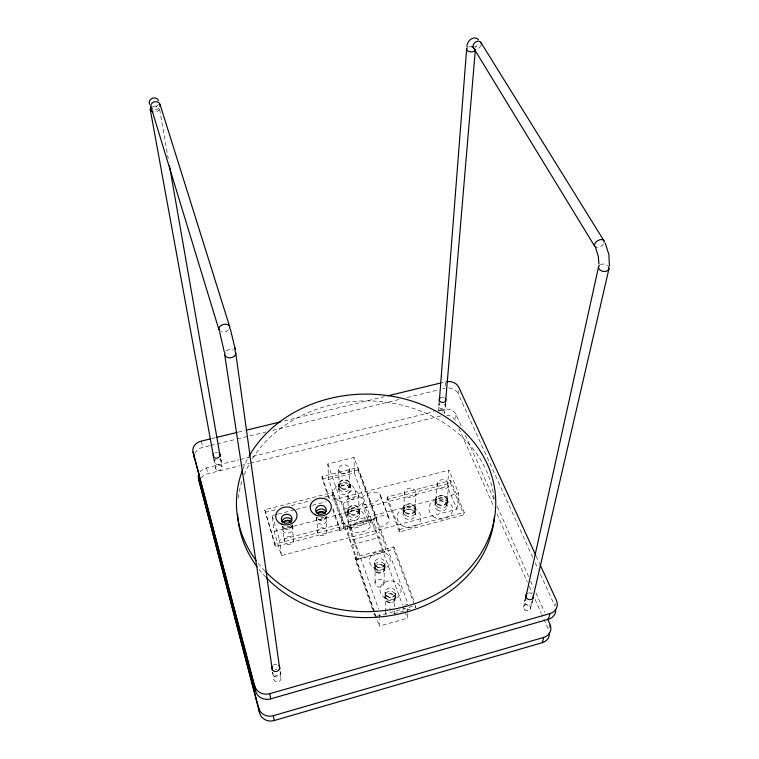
<?xml version="1.0" encoding="UTF-8"?>
<svg xmlns="http://www.w3.org/2000/svg" width="759" height="759" viewBox="0 0 759 759"><rect width="100%" height="100%" fill="white"/><g stroke="black" fill="none" stroke-linecap="round" stroke-linejoin="round"><path stroke-width="0.57" stroke-dasharray="3.79 2.85" d="M374.576 565.967L374.595 562.732C374.168 568.956 384.974 569.316 385.012 563.102L384.927 566.812M374.538 568.738L374.557 566.413M375.012 582.77L375.136 568.339M332.736 509.706L339.88 530.588L376.616 520.94L376.644 518.615L357.821 467.506L322.063 476.557L322.196 478.948L328.97 498.72M407.574 613.595L407.308 618.272L379.386 626.09L379.5 619.126M379.519 617.959L379.585 613.319M384.007 583.519L384.301 569.089M384.898 568.69L384.946 566.366M385.079 595.436L385.145 592.276C384.671 598.69 395.79 599.107 395.752 592.656L395.534 598.585A5.275 4.696 3 0 1 387.356 602.039A5.275 4.696 3 0 1 387.934 593.918A5.275 4.696 3 0 1 395.534 598.509M387.118 499.479L387.175 497.012L450.723 480.542L464.252 512.353L463.958 514.811L399.433 531.936L387.118 499.479L450.476 483.037L450.723 480.542M385.003 598.168L385.06 595.891M385.278 611.858L385.61 597.75M414.31 604.42L393.788 549.241L393.864 546.878L355.203 557.229L355.24 559.573L373.409 612.115M394.642 606.764L394.946 598.538M399.433 531.936L399.528 529.507L387.175 497.012M403.228 508.445L402.991 514.09C403.418 506.974 415.913 507.837 415.325 514.963A6.186 5.237 3.7 0 1 405.543 518.492A6.186 5.237 3.7 0 1 406.653 509.488A6.186 5.237 3.7 0 1 415.325 514.981L415.666 509.27M403.797 508.407L404.5 492.449M407.64 612.428L407.896 607.75M415.097 509.308L416.017 493.35M438.74 405.999L439.072 401.701M438.55 411.217L439.186 402.963M435.315 500.048L434.86 505.722C435.239 498.616 447.62 499.583 447.155 506.576L447.706 500.855M442.962 412.403L443.209 409.357A10.133 8.017 5.1 0 1 456.093 414.623L461.415 426.511M445.125 386.16L445.486 381.843L442.032 382.678M435.884 500.01L437.212 483.967M444.66 412.782L445.457 403.342M445.41 406.482L445.77 402.194M276.788 514.45L272.196 515.627L274.113 531.357L281.409 555.579L456.975 509.194L447.336 486.32L448.882 470.153L330.706 500.57M447.136 500.893L448.692 484.859M456.093 414.623L455.495 420.723A10.057 7.998 5.1 0 0 445.429 415.107M532.742 557.4L458.142 393.646L458.664 388.247M456.975 509.194L458.73 493.236L448.882 470.153M524.573 601.688L525.579 597.115M523.568 607.39L525.351 599.306M530.342 609.107L532.201 601.033M532.154 602.323L532.941 598.889M549.962 624.278L548.558 629.6L541.803 614.448M555.436 603.604L554.829 605.891L540.104 573.567M475.675 47.419L476.405 45.777L475.542 46.726M158.593 104.438L156.06 107.057L152.635 107M376.891 616.27L415.695 605.483L415.543 607.731L414.718 605.53M393.93 613.756L412.128 608.68M404.67 605.198L408.095 604.249L354.036 457.43L327.831 464.015L328.59 479.451L379.386 626.09M355.24 559.573L393.788 549.241M357.85 559.355L385.022 552.068M352.736 544.526A10.161 1.414 75.4 0 0 357.185 558.852A10.161 1.414 75.4 0 0 357.015 550.673A10.161 1.414 75.4 0 0 352.631 539.725A10.057 1.385 75.5 0 0 348.267 525.579A10.057 1.385 75.5 0 0 348.438 533.662A10.057 1.385 75.5 0 0 352.736 544.526L379.68 537.372A10.123 1.641 75.2 0 0 384.272 551.594A10.123 1.641 75.2 0 0 384.386 543.378A10.123 1.641 75.2 0 0 379.747 532.543A10.009 1.613 75.3 0 0 375.25 518.501A10.009 1.613 75.3 0 0 375.136 526.632A10.009 1.613 75.3 0 0 379.68 537.372M352.631 539.725L379.747 532.543M399.528 529.507L464.252 512.353M275.308 546.527L275.005 544.042L343.95 525.968L332.366 492.496L264.768 509.811L275.308 546.527L344.026 528.482L343.95 525.968M347.575 525.105L374.472 518.055M339.88 530.588L339.795 528.273L376.644 518.615M347.299 526.651L374.102 519.621M281.409 555.579L279.606 540.095L458.73 493.236M274.113 531.357L447.336 486.32M265.09 512.353L276.513 509.422M291.361 505.617L310.782 500.636M324.491 497.117L332.48 495.067L332.366 492.496M277.936 514.156L295.147 509.725M296.295 509.431L311.209 505.589M312.357 505.295L326.123 501.746M322.196 478.948L357.859 469.906L357.821 467.506M328.59 479.451L354.311 472.923L354.036 457.43M201.163 477.952A10.541 8.558 -12 0 1 207.729 473.758L239.825 465.798M240.973 465.514L248.999 463.521M250.138 463.237L441.558 415.742M199.968 472.032A10.617 8.586 -11.8 0 1 206.59 467.829L238.753 459.878M239.901 459.593L434.025 411.625M438.617 410.486L443.209 409.357M211.78 438.55L215.233 437.715M238.26 432.127L245.166 430.448M284.312 420.951L384.471 396.644M194.835 453.303A10.873 8.681 -11.4 0 1 202.644 447.383L209.531 445.704M210.679 445.429L235.945 439.271M237.093 438.987L265.802 431.994M272.69 430.315L399.016 399.519M407.052 397.564L438.057 390.003M442.649 388.883L444.945 388.323M536.139 556.072L539.583 563.605M535.199 562.789L538.14 569.259M465.286 435.154L494.318 500.001M497.221 506.481L528.672 576.726M530.607 581.052L533.511 587.532M535.93 592.94L544.639 612.39M458.872 428.294L494.071 507.306M496.965 513.796L527.344 581.982M529.27 586.309L532.163 592.807M535.057 599.297L541.328 613.367M450.476 483.037L463.958 514.811M380.287 494.925L389.13 518.435M380.401 495.826L389.244 519.327M393.864 546.878L414.452 602.162M357.859 469.906L376.616 520.94M354.311 472.923L402.46 604.961M402.858 606.071L404.481 610.511M404.879 611.621L407.308 618.272M361.853 498.027A10.275 5.408 -20.4 0 1 376.749 492.325A10.275 5.408 -20.4 0 1 376.825 501.082A10.275 5.408 -20.4 0 1 361.901 503.208A10.303 5.436 -19.9 0 1 346.92 508.834A10.303 5.436 -19.9 0 1 346.844 500.039A10.303 5.436 -19.9 0 1 361.853 498.027L370.468 521.708A10.427 5.304 -20.5 0 1 385.581 515.911A10.427 5.304 -20.5 0 1 385.563 524.554A10.427 5.304 -20.5 0 1 370.458 526.812A10.465 5.332 -20 0 1 355.259 532.533A10.465 5.332 -20 0 1 355.269 523.871A10.465 5.332 -20 0 1 370.468 521.708M361.901 503.208L370.458 526.812M343.41 506.338L351.73 530.114M327.831 464.015L378.437 608.813M355.203 557.229L374.196 612.105M374.585 613.234L375.752 616.593M373.798 613.234L374.567 615.473M332.48 495.067L344.026 528.482M322.063 476.557L329.605 498.568M333.002 508.473L339.795 528.273M272.196 515.627L279.606 540.095M264.768 509.811L275.005 544.042M201.42 441.064L202.644 447.383M206.59 467.829L207.729 473.758M214.019 459.186L215.717 468.502M213.431 457.155L214.38 462.383M220.784 458.626L221.154 460.713M159.665 109.514L168.223 158.574M220.594 458.768L222.017 466.946M272.462 672.151L272.794 674.296M272.766 672.483L273.828 679.495M280.099 671.62L280.915 677.483A3.691 3.397 -17.6 0 1 276.39 681.829A3.691 3.397 -17.6 0 1 274.805 676.174A3.691 3.397 -17.6 0 1 280.915 677.483M282.718 526.338L284.312 540.854M292.111 525.513L293.543 540.038M316.721 517.505L317.689 532.106M326.057 516.689L326.844 531.3M338.618 469.622L339.169 485.01M338.618 484.659L338.704 487.031M338.732 487.496L338.818 489.83C339.14 483.73 349.614 483.341 350.392 489.403L350.307 486.367M347.831 495.57L348.22 510.722M347.66 510.361L347.726 512.695M350.288 484.46A5.835 4.848 -2 0 1 341.588 488.834A5.835 4.848 -2 0 1 341.484 480.428A5.835 4.848 -2 0 1 350.288 484.46L350.345 486.832A5.816 4.839 -2 0 1 341.673 491.196A5.816 4.839 -2 0 1 341.559 482.809A5.816 4.839 -2 0 1 350.345 486.832M349.377 468.711L349.738 484.109M347.755 513.179L347.802 515.446C348.049 509.147 358.798 508.777 359.567 515.01L359.51 512.012L359.557 515.854L359.529 512.98M358.77 494.621L358.96 509.792M359.519 510.152A5.93 5.009 -1.3 0 1 350.705 514.668A5.93 5.009 -1.3 0 1 350.544 505.997A5.93 5.009 -1.3 0 1 359.519 510.152L359.548 512.496A5.911 5 -1.3 0 1 350.762 517.002A5.911 5 -1.3 0 1 350.601 508.34A5.911 5 -1.3 0 1 359.548 512.496M600.369 264.644A5.294 3.672 9.8 0 1 607.769 265.726M603.471 243.895A5.379 3.226 -31.8 0 1 597.637 247.415M481.073 45.388A4.582 3.416 -37.9 0 1 476.092 48.974M468.777 47.011A4.374 2.6 2.8 0 1 470.675 46.707M439.3 410.837A3.112 2.457 4.7 0 1 443.313 410.619A3.112 2.457 4.7 0 1 444.366 413.74M226.201 350.943A5.579 4.193 -7.5 0 1 233.611 350.136M228.516 329.861A5.588 3.729 -16.2 0 1 220.841 331.588M158.916 108.025A4.706 3.88 -11.9 0 1 153.527 109.277M159.399 109.163A4.639 2.856 -6.7 0 1 154.438 111.848M152.806 106.535A4.639 2.856 -6.7 0 1 158.498 106.924M317.395 517.126A5.247 4.45 -4.4 0 0 317.974 523.103A5.247 4.45 -4.4 0 0 325.032 523.017A5.247 4.45 -4.4 0 0 325.782 517.031A4.687 3.966 -4.3 0 1 321.266 519.962A4.687 3.966 -4.3 0 1 316.807 517.145M291.769 525.56A5.294 4.497 -7.6 0 1 291.494 531.556A5.294 4.497 -7.6 0 1 284.502 532.277A5.294 4.497 -7.6 0 1 283.145 526.452M265.868 577.219A128.622 108.357 -0.2 0 1 259.198 569.563M238.203 498.122A128.622 108.357 -0.2 0 1 242.045 480.827M244.303 474.612A128.622 108.357 -0.2 0 1 249.588 463.512M252.462 458.645A128.622 108.357 -0.2 0 1 391.635 403.01A128.622 108.357 -0.2 0 1 494.251 499.612M265.005 571.091A129.656 108.784 -0.2 0 1 258.278 563.396M242.918 469.081A129.656 108.784 -0.2 0 1 248.658 456.918M290.602 525.522A5.332 4.516 -7.5 0 1 284.834 526.499M324.378 516.945A5.294 4.469 -4.3 0 1 317.945 517.069M292.604 524.716A5.313 4.507 -7.5 0 1 288.154 529.241A5.313 4.507 -7.5 0 1 282.301 526.518M326.569 516.329A5.275 4.469 -4.3 0 1 321.531 520.446A5.275 4.469 -4.3 0 1 316.133 516.907M291.873 525.607A4.725 4.004 -7.5 0 1 287.661 528.805A4.725 4.004 -7.5 0 1 282.946 526.528M448.759 387.991A10.37 8.083 4.9 0 1 458.142 393.646M443.93 404.12A3.34 2.628 4.6 0 1 444.613 408.029A3.34 2.628 4.6 0 1 439.622 407.944A3.34 2.628 4.6 0 1 440.125 404.054M441.254 397.346A3.368 2.628 4.6 0 1 444.043 397.469M532.04 601.479A3.842 3.321 18.2 0 1 527.524 605.227A3.842 3.321 18.2 0 1 525.437 599.657M528.473 592.988A3.871 3.34 17.9 0 1 532.277 594.041M219.825 459.148A3.491 2.799 -10.8 0 1 220.233 463.379A3.491 2.799 -10.8 0 1 215.006 463.436A3.491 2.799 -10.8 0 1 216.097 459.186M215.423 452.715A3.51 2.808 -10.6 0 1 217.378 452.468M280.242 671.649A3.966 3.634 -17.2 0 1 277.026 676.848A3.966 3.634 -17.2 0 1 272.737 672.74M275.365 669.808A3.966 3.634 -17.2 0 1 277.026 669.561M273.344 665.102A3.994 3.662 -16.7 0 1 278.088 664.732M394.225 611.033A4.592 4.127 3.2 0 1 394.082 613.917M386.236 614.771A4.592 4.127 3.2 0 1 385.268 612.001M386.767 609.164A4.592 4.127 3.2 0 1 387.014 608.974M389.414 608.139A4.592 4.127 3.2 0 1 390.392 608.158M524.516 609.591A3.567 3.102 18.5 0 0 530.465 608.813A3.567 3.102 18.5 0 0 526.3 604.525A3.567 3.102 18.5 0 0 524.516 609.591M217.634 470.248A3.245 2.619 -10.9 0 0 222.064 467.174A3.245 2.619 -10.9 0 0 216.903 465.77A3.245 2.619 -10.9 0 0 217.634 470.248M287.101 544.165A4.63 3.966 -7.9 0 0 293.515 539.82A4.63 3.966 -7.9 0 0 286.171 537.363A4.63 3.966 -7.9 0 0 287.101 544.165M320.222 535.275A4.601 3.928 -4.5 0 0 326.854 531.376A4.601 3.928 -4.5 0 0 319.729 528.492A4.601 3.928 -4.5 0 0 320.222 535.275M406.862 496.756A5.778 4.82 3.5 0 0 415.998 493.521A5.778 4.82 3.5 0 0 407.906 488.464A5.778 4.82 3.5 0 0 406.862 496.756M406.122 512.676A5.664 4.772 3.7 0 0 415.078 509.469A5.664 4.772 3.7 0 0 407.147 504.469A5.664 4.772 3.7 0 0 406.122 512.676M439.328 488.018A5.759 4.763 6 0 0 448.626 485.371A5.759 4.763 6 0 0 440.894 479.906A5.759 4.763 6 0 0 439.328 488.018M437.952 504.023A5.645 4.715 6.2 0 0 447.07 501.395A5.645 4.715 6.2 0 0 439.499 495.988A5.645 4.715 6.2 0 0 437.952 504.023M437.715 504.45A6.205 5.19 6.2 0 0 447.649 501.376A6.205 5.19 6.2 0 0 439.167 495.589A6.205 5.19 6.2 0 0 437.715 504.45M405.553 512.904A6.233 5.256 3.7 0 0 415.6 509.792A6.233 5.256 3.7 0 0 407.194 503.938A6.233 5.256 3.7 0 0 405.553 512.904M437.507 506.917A6.195 5.18 6.3 0 0 447.412 503.843A6.195 5.18 6.3 0 0 438.949 498.065A6.195 5.18 6.3 0 0 437.507 506.917M405.439 515.352A6.214 5.247 3.7 0 0 415.458 512.24A6.214 5.247 3.7 0 0 407.071 506.395A6.214 5.247 3.7 0 0 405.439 515.352M387.413 599.781A5.294 4.706 3 0 0 395.619 596.242A5.294 4.706 3 0 0 387.991 591.64A5.294 4.706 3 0 0 387.413 599.781M376.938 570.208A5.199 4.545 1.3 0 0 384.936 566.65A5.199 4.545 1.3 0 0 377.375 562.343A5.199 4.545 1.3 0 0 376.938 570.208M437.137 509.839A6.167 5.171 6.3 0 0 447.098 506.965A6.167 5.171 6.3 0 0 438.825 501.035A6.167 5.171 6.3 0 0 437.137 509.839M402.071 525.494A11.878 10.066 3.8 0 0 420.828 518.691A11.878 10.066 3.8 0 0 404.149 508.179A11.878 10.066 3.8 0 0 402.071 525.494M433.313 516.604A11.84 9.943 6.4 0 0 452.421 511.025A11.84 9.943 6.4 0 0 436.491 499.659A11.84 9.943 6.4 0 0 433.313 516.604M387.28 596.441A5.313 4.725 2.9 0 0 395.724 593.272A5.313 4.725 2.9 0 0 388.333 588.32A5.313 4.725 2.9 0 0 387.28 596.441M376.967 566.935A5.218 4.554 1.3 0 0 385.012 563.377A5.218 4.554 1.3 0 0 377.413 559.06A5.218 4.554 1.3 0 0 376.967 566.935M384.263 597.646A10.55 9.355 2.9 0 0 400.999 591.337A10.55 9.355 2.9 0 0 386.293 581.555A10.55 9.355 2.9 0 0 384.263 597.646M374.253 568.13A10.36 9.032 1.3 0 0 390.183 561.034A10.36 9.032 1.3 0 0 375.079 552.514A10.36 9.032 1.3 0 0 374.253 568.13M387.479 601.479A4.687 4.175 3 0 0 394.936 598.68A4.687 4.175 3 0 0 388.418 594.297A4.687 4.175 3 0 0 387.479 601.479M377.223 572.096A4.601 4.032 1.3 0 0 384.31 568.946A4.601 4.032 1.3 0 0 377.612 565.123A4.601 4.032 1.3 0 0 377.223 572.096M377.062 586.489A4.516 3.985 1.4 0 0 384.016 583.377A4.516 3.985 1.4 0 0 377.441 579.591A4.516 3.985 1.4 0 0 377.062 586.489M350.592 499.128A5.493 4.601 -1.3 0 0 358.798 495.029A5.493 4.601 -1.3 0 0 350.516 491.168A5.493 4.601 -1.3 0 0 350.592 499.128M350.933 514.251A5.389 4.554 -1.3 0 0 358.979 510.2A5.389 4.554 -1.3 0 0 350.857 506.367A5.389 4.554 -1.3 0 0 350.933 514.251M341.313 473.066A5.408 4.45 -1.9 0 0 349.396 469.109A5.408 4.45 -1.9 0 0 341.275 465.371A5.408 4.45 -1.9 0 0 341.313 473.066M341.816 488.426A5.304 4.412 -2 0 0 349.757 484.498A5.304 4.412 -2 0 0 341.787 480.789A5.304 4.412 -2 0 0 341.816 488.426M376.825 572.476A5.18 4.535 1.3 0 0 384.879 569.07A5.18 4.535 1.3 0 0 377.441 564.639A5.18 4.535 1.3 0 0 376.825 572.476M350.791 519.82A5.892 5 -1.4 0 0 359.586 515.37A5.892 5 -1.4 0 0 350.696 511.168A5.892 5 -1.4 0 0 350.791 519.82M341.73 494.062A5.797 4.839 -2 0 0 350.411 489.754A5.797 4.839 -2 0 0 341.692 485.684A5.797 4.839 -2 0 0 341.73 494.062M348.201 526.85A11.319 9.611 -1.4 0 0 365.06 518.245A11.319 9.611 -1.4 0 0 347.973 510.209A11.319 9.611 -1.4 0 0 348.201 526.85M339.197 501.006A11.138 9.298 -2 0 0 355.829 492.676A11.138 9.298 -2 0 0 339.064 484.897A11.138 9.298 -2 0 0 339.197 501.006"/><path stroke-width="1.14" d="M598.936 264.028L598.348 256.58L595.663 247.994M149.466 104.287C147.635 98.67 156.012 95.16 158.517 100.586M609.42 265.944L608.879 254.436L605.274 243.25M439.281 401.786L466.643 49.117M445.561 402.166L475.371 49.515M466.927 46.745C466.813 41.014 473.464 34.971 478.549 39.629M525.598 598.149L598.576 266.732M532.742 598.728L608.965 268.79M198.981 473.682A10.617 8.586 -11.8 0 0 198.497 478.644L259.597 712.948A12.097 11.252 -22.7 0 0 274.179 720.538L542.334 642.683L543.7 637.427A11.774 10.265 21 0 0 549.962 624.278L547.543 618.879M210.632 438.835L201.42 441.064A10.949 8.71 -11.2 0 0 193.033 452.032L255.593 691.098A12.523 11.527 -20.1 0 0 270.688 698.868L548.434 619.24L549.905 613.604A12.182 10.484 19.6 0 0 556.338 600.189L540.076 564.687M198.497 478.644L258.705 708.052A12.191 11.319 -22.1 0 0 273.392 715.69L543.7 637.427M193.033 452.032L254.626 685.832A12.628 11.594 -19.6 0 0 269.843 693.65L549.905 613.604M216.391 437.44L237.112 432.412M246.314 430.173L280.858 421.795M387.925 395.809L440.875 382.953M480.836 42.343L603.965 240.802M473.322 47.532L594.667 246.21M535.645 555L458.768 387.175A10.446 8.112 4.8 0 0 446.377 381.654M160.026 104.4L229.654 326.55M150.937 106.82L218.924 329.662M234.778 347.461L230.366 328.989L230.508 329.501M219.617 331.958L224.266 351.844M234.977 348.533L235.347 350.592M234.692 347.005L235.081 349.074M150.273 109.552L213.81 458.019M254.626 685.832L255.593 691.098M258.705 708.052L259.597 712.948M169.447 165.576L220.186 456.434M269.843 693.65L270.688 698.868M273.392 715.69L274.179 720.538M224.683 354.51L272.415 670.15M235.698 352.755L279.777 669.277M608.547 266.656A5.294 3.672 9.8 0 1 603.386 271.428A5.294 3.672 9.8 0 1 599.335 265.384M596.384 247.358A5.379 3.226 -31.8 0 1 594.999 243.345A5.379 3.226 -31.8 0 1 600.891 239.578A5.379 3.226 -31.8 0 1 604.117 242.425M474.622 48.709A4.582 3.416 -37.9 0 1 475.476 42.096A4.582 3.416 -37.9 0 1 481.329 44.307M475.343 49.771A4.374 2.6 2.8 0 1 469.593 51.735A4.374 2.6 2.8 0 1 467.25 47.864M471.538 46.754A4.374 2.6 2.8 0 1 473.227 47.143M235.053 351.332A5.579 4.193 -7.5 0 1 230.613 357.821A5.579 4.193 -7.5 0 1 224.987 352.47M219.721 330.896A5.588 3.729 -16.2 0 1 223.469 324.454A5.588 3.729 -16.2 0 1 229.541 328.334M152.331 108.689A4.706 3.88 -11.9 0 1 151.639 103.622A4.706 3.88 -11.9 0 1 157.587 101.972A4.706 3.88 -11.9 0 1 159.893 106.592M153.09 111.734A4.639 2.856 -6.7 0 1 150.605 108.148M494.422 516.784A128.622 108.357 -0.2 0 1 405.097 612.466A128.622 108.357 -0.2 0 1 266.646 578.026M257.054 566.783A128.622 108.357 -0.2 0 1 237.643 514.393M249.208 455.941A129.656 108.784 -0.2 0 1 438.579 412.602A129.656 108.784 -0.2 0 1 461.937 576.043A129.656 108.784 -0.2 0 1 265.783 571.897M256.125 560.597A129.656 108.784 -0.2 0 1 242.519 470.115M281.76 521.936A5.332 4.516 -7.5 0 1 286.304 517.847A5.332 4.516 -7.5 0 1 291.94 520.351M316.114 512.24A5.294 4.469 -4.3 0 1 320.858 508.995A5.294 4.469 -4.3 0 1 326 511.528M282.728 522.695A5.313 4.507 -7.5 0 1 291.238 521.642M317.025 513.492A5.275 4.469 -4.3 0 1 325.165 512.847M283.42 522.685A4.725 4.004 -7.5 0 1 291.152 522.363M317.613 513.644A4.687 3.966 -4.3 0 1 325.099 513.558M194.323 458.313A10.873 8.681 -11.4 0 1 194.257 455.039M555.759 609.847A12.087 10.436 19.9 0 1 548.434 619.24M445.172 398.19A3.368 2.628 4.6 0 1 444.812 401.853A3.368 2.628 4.6 0 1 440.125 401.511A3.368 2.628 4.6 0 1 440.267 397.83M533.188 595.293A3.871 3.34 17.9 0 1 531.499 599.392A3.871 3.34 17.9 0 1 526.547 598.026A3.871 3.34 17.9 0 1 527.069 593.604M218.924 452.981A3.51 2.808 -10.6 0 1 219.398 456.842A3.51 2.808 -10.6 0 1 214.636 457.724A3.51 2.808 -10.6 0 1 213.706 453.948M278.923 665.406A3.994 3.662 -16.7 0 1 278.733 670.244A3.994 3.662 -16.7 0 1 273.563 670.994A3.994 3.662 -16.7 0 1 272.282 666.374M199.712 484.536A10.541 8.558 -12 0 1 199.854 480.456M549.364 632.456A11.679 10.218 21.3 0 1 542.334 642.683M284.198 522.856A5.36 4.526 -7.4 0 0 292.006 518.34A5.36 4.526 -7.4 0 0 283.79 515.029A5.36 4.526 -7.4 0 0 284.198 522.856M318.59 513.947A5.313 4.478 -4.3 0 0 326.256 509.488A5.313 4.478 -4.3 0 0 318.021 506.206A5.313 4.478 -4.3 0 0 318.59 513.947M281.504 524.118A10.635 8.956 -7.4 0 0 296.968 515.152A10.635 8.956 -7.4 0 0 280.64 508.615A10.635 8.956 -7.4 0 0 281.504 524.118M315.45 514.868A10.55 8.88 -4.2 0 0 331.332 506.908A10.55 8.88 -4.2 0 0 315.573 499.469A10.55 8.88 -4.2 0 0 315.45 514.868"/></g></svg>
